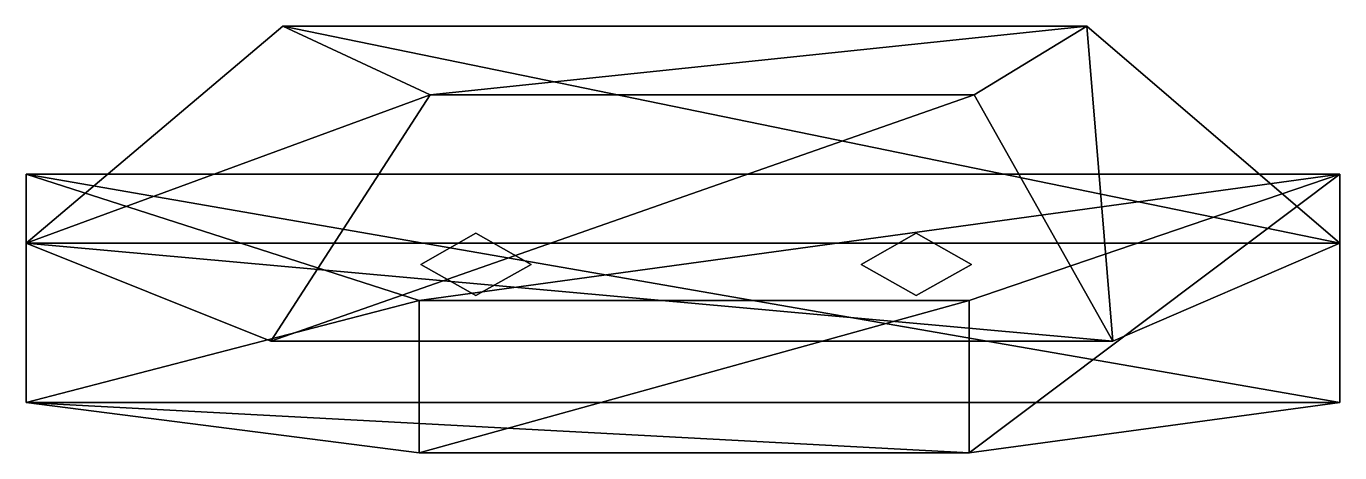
# Model space of a CAD drawing. Header units: metres. Extents: x -0.76 to 0.73, y -0.21 to 0.27.
import ezdxf

# ---------------------------------------------------------------- set-up
doc = ezdxf.new("R2010")
doc.units = ezdxf.units.M

msp = doc.modelspace()

# ---------------------------------------------------------------- linework, layer by layer
at = {"layer": 'glass'}
for points in [[(-0.3008, 0.1928, -0.0493), (-0.4682, 0.271, -0.5612), (-0.7595, 0.0242, -0.7721)], [(0.4454, 0.271, -0.5612), (0.3174, 0.1928, -0.0493), (0.4748, -0.0874, 0.0477)], [(0.4454, 0.271, -0.5612), (0.4748, -0.0874, 0.0477), (0.7325, 0.0242, -0.7721)], [(-0.3008, 0.1928, -0.0493), (-0.7595, 0.0242, -0.7721), (-0.4816, -0.0874, 0.0477)], [(0.3174, 0.1928, -0.0493), (-0.4816, -0.0874, 0.0477), (0.4748, -0.0874, 0.0477)], [(0.3174, 0.1928, -0.0493), (-0.3008, 0.1928, -0.0493), (-0.4816, -0.0874, 0.0477)]]:
    msp.add_3dface(points, dxfattribs=at)
at = {"layer": 'redhull'}
for points in [[(-0.4682, 0.271, -0.5612), (0.7325, 0.0242, -0.7721), (-0.7595, 0.0242, -0.7721)], [(-0.4682, 0.271, -0.5612), (0.4454, 0.271, -0.5612), (0.7325, 0.0242, -0.7721)], [(-0.3008, 0.1928, -0.0493), (0.4454, 0.271, -0.5612), (-0.4682, 0.271, -0.5612)], [(-0.3008, 0.1928, -0.0493), (0.3174, 0.1928, -0.0493), (0.4454, 0.271, -0.5612)], [(-0.7595, 0.1028, -0.4317), (0.7325, 0.1028, -0.4317), (0.7325, -0.157, -0.7204)], [(-0.7595, 0.1028, -0.4317), (0.7325, -0.157, -0.7204), (-0.7595, -0.157, -0.7204)], [(-0.3131, -0.0411, 0.8201), (-0.7595, 0.1028, -0.4317), (-0.7595, -0.157, -0.7204)], [(-0.3131, -0.0411, 0.8201), (0.7325, 0.1028, -0.4317), (-0.7595, 0.1028, -0.4317)], [(-0.3131, -0.0411, 0.8201), (0.3115, -0.0411, 0.8201), (0.7325, 0.1028, -0.4317)], [(0.7325, 0.1028, -0.4317), (0.3115, -0.0411, 0.8201), (0.3115, -0.2142, 0.5857)], [(0.7325, 0.1028, -0.4317), (0.3115, -0.2142, 0.5857), (0.7325, -0.157, -0.7204)], [(-0.7595, 0.0242, -0.7721), (0.7325, 0.0242, -0.7721), (0.4748, -0.0874, 0.0477)], [(-0.7595, 0.0242, -0.7721), (0.4748, -0.0874, 0.0477), (-0.4816, -0.0874, 0.0477)], [(-0.3131, -0.0411, 0.8201), (-0.7595, -0.157, -0.7204), (-0.3131, -0.2142, 0.5857)], [(0.3115, -0.0411, 0.8201), (-0.3131, -0.0411, 0.8201), (-0.3131, -0.2142, 0.5857)], [(0.3115, -0.0411, 0.8201), (-0.3131, -0.2142, 0.5857), (0.3115, -0.2142, 0.5857)], [(-0.7595, -0.157, -0.7204), (0.7325, -0.157, -0.7204), (0.3115, -0.2142, 0.5857)], [(-0.7595, -0.157, -0.7204), (0.3115, -0.2142, 0.5857), (-0.3131, -0.2142, 0.5857)]]:
    msp.add_3dface(points, dxfattribs=at)
at = {"layer": 'tubes'}
for points in [[(-0.2486, 0.0356, 0.1127), (-0.3112, 0.0001, 0.1127), (-0.3112, 0.0001, 1.082), (-0.2486, 0.0356, 1.082)], [(-0.3112, 0.0001, 1.082), (-0.2486, -0.0354, 1.082), (-0.186, 0.0001, 1.082), (-0.2486, 0.0356, 1.082)], [(-0.2486, 0.0356, 0.1127), (-0.186, 0.0001, 0.1127), (-0.2486, -0.0354, 0.1127), (-0.3112, 0.0001, 0.1127)], [(-0.186, 0.0001, 0.1127), (-0.2486, 0.0356, 0.1127), (-0.2486, 0.0356, 1.082), (-0.186, 0.0001, 1.082)], [(0.2514, 0.0356, 0.1127), (0.1888, 0.0001, 0.1127), (0.1888, 0.0001, 1.082), (0.2514, 0.0356, 1.082)], [(0.1888, 0.0001, 1.082), (0.2514, -0.0354, 1.082), (0.3141, 0.0001, 1.082), (0.2514, 0.0356, 1.082)], [(0.2514, 0.0356, 0.1127), (0.3141, 0.0001, 0.1127), (0.2514, -0.0354, 0.1127), (0.1888, 0.0001, 0.1127)], [(0.3141, 0.0001, 0.1127), (0.2514, 0.0356, 0.1127), (0.2514, 0.0356, 1.082), (0.3141, 0.0001, 1.082)], [(-0.3112, 0.0001, 0.1127), (-0.2486, -0.0354, 0.1127), (-0.2486, -0.0354, 1.082), (-0.3112, 0.0001, 1.082)], [(-0.2486, -0.0354, 0.1127), (-0.186, 0.0001, 0.1127), (-0.186, 0.0001, 1.082), (-0.2486, -0.0354, 1.082)], [(0.1888, 0.0001, 0.1127), (0.2514, -0.0354, 0.1127), (0.2514, -0.0354, 1.082), (0.1888, 0.0001, 1.082)], [(0.2514, -0.0354, 0.1127), (0.3141, 0.0001, 0.1127), (0.3141, 0.0001, 1.082), (0.2514, -0.0354, 1.082)]]:
    msp.add_3dface(points, dxfattribs=at)

doc.saveas('drawing.dxf')
